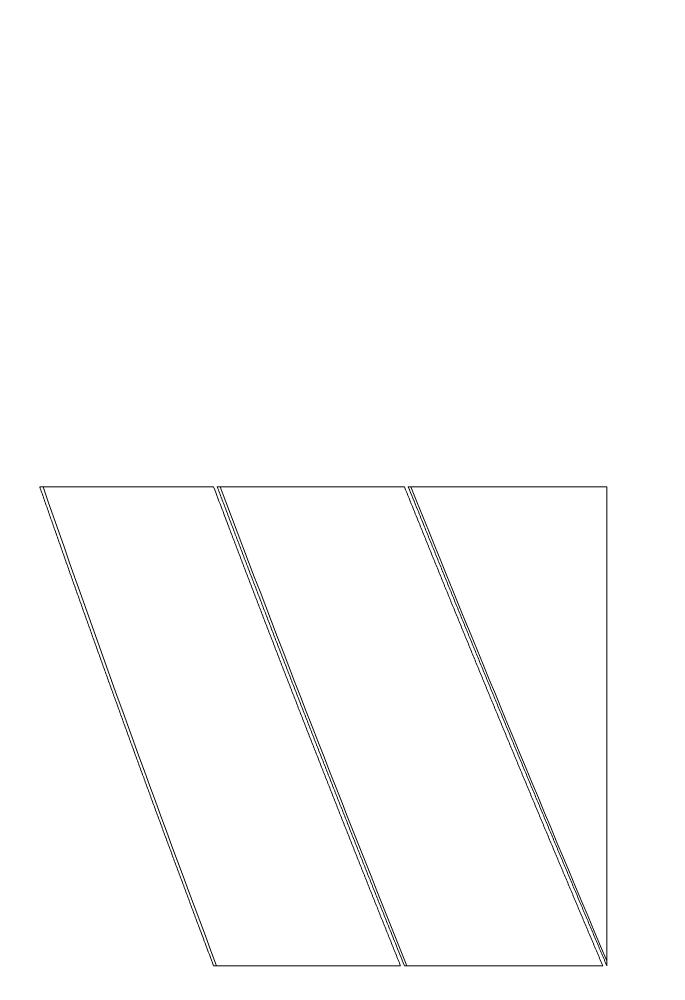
# Model space of a CAD drawing. Header units: inches. Extents: x 167594 to 181104, y -107705 to -91681.
# Drawn here: x 169159.91 to 169192.81, y -105114.54 to -105065.59 of the extents above; entities that cross this region are included whole.
import ezdxf

# ---------------------------------------------------------------- set-up
doc = ezdxf.new("R2010")
doc.units = ezdxf.units.IN
doc.header["$MEASUREMENT"] = 0
doc.layers.add('wsd-Pl.CHW.Equipment', color=156, linetype='Continuous', lineweight=18)

# ---------------------------------------------------------------- blocks, each defined once
blk = doc.blocks.new('*U133')
at = {"color": 0, "linetype": 'ByBlock', "lineweight": -2}
blk.add_wipeout([(-42.862, 0), (42.862, 0), (42.862, -4.191), (47.031, -5.769), (52.268, -7.994), (57.551, -10.527), (63.072, -13.508), (68.494, -16.793), (72.788, -19.668), (78.172, -23.649), (81.951, -26.719), (85.915, -30.21), (89.714, -33.848), (93.029, -37.284), (96.454, -41.122), (99.293, -44.557), (103.011, -49.458), (106.182, -54.34), (107.571, -56.863), (109.082, -59.992), (110.278, -62.861), (111.408, -66.047), (112.487, -69.804), (113.444, -74.334), (113.918, -77.668), (114.185, -80.714), (114.277, -82.74), (114.3, -84.414), (114.3, -1112.688), (115.888, -1112.688), (115.888, -1218.311), (-115.888, -1218.311), (-115.888, -1112.688), (-114.3, -1112.688), (-114.3, -84.414), (-114.207, -81.076), (-114.038, -78.82), (-113.64, -75.558), (-113.253, -73.274), (-112.805, -71.129), (-112.279, -69.004), (-111.692, -66.95), (-110.898, -64.537), (-109.743, -61.525), (-109.018, -59.848), (-107.931, -57.567), (-106.868, -55.551), (-106.051, -54.116), (-104.677, -51.892), (-103.011, -49.458), (-101.337, -47.19), (-100.179, -45.681), (-98.376, -43.42), (-96.527, -41.208), (-94.865, -39.302), (-93.194, -37.461), (-91.592, -35.762), (-89.444, -33.58), (-87.765, -31.944), (-85.894, -30.191), (-83.405, -27.966), (-81.516, -26.353), (-78.526, -23.926), (-75.807, -21.846), (-73.092, -19.881), (-70.422, -18.053), (-67.418, -16.111), (-64.147, -14.13), (-62.25, -13.042), (-59.487, -11.533), (-56.862, -10.18), (-54.366, -8.964), (-50.189, -7.077), (-47.385, -5.91), (-45.658, -5.23), (-43.862, -4.554), (-43.26, -4.334), (-42.862, -4.191)], dxfattribs=at)
at = {"color": 8, "linetype": 'ByBlock', "lineweight": 5}
for p, q in [((-67.217, -148.422), (-76.066, -148.422)), ((-57.505, -148.422), (-67.032, -148.422)), ((-47.203, -148.422), (-57.308, -148.422)), ((-47.203, -148.422), (-47.203, -172.806)), ((-67.217, -172.806), (-57.703, -172.806)), ((-57.505, -172.806), (-47.411, -172.806))]:
    blk.add_line(p, q, dxfattribs=at)
for points, knots in [([(-67.217, -172.806), (-67.361, -172.422), (-67.506, -172.039), (-67.65, -171.655), (-67.76, -171.363), (-67.87, -171.07), (-67.979, -170.778), (-68.017, -170.677), (-68.055, -170.576), (-68.092, -170.475), (-68.168, -170.274), (-68.243, -170.073), (-68.319, -169.871), (-68.356, -169.771), (-68.394, -169.67), (-68.431, -169.569), (-68.507, -169.368), (-68.582, -169.166), (-68.657, -168.965), (-68.694, -168.864), (-68.732, -168.764), (-68.769, -168.663), (-68.845, -168.461), (-68.919, -168.26), (-68.994, -168.059), (-69.032, -167.958), (-69.069, -167.857), (-69.107, -167.757), (-69.181, -167.555), (-69.256, -167.354), (-69.331, -167.152), (-69.368, -167.052), (-69.405, -166.951), (-69.443, -166.85), (-69.517, -166.649), (-69.592, -166.447), (-69.666, -166.246), (-69.704, -166.145), (-69.741, -166.045), (-69.778, -165.944), (-69.852, -165.742), (-69.927, -165.541), (-70.001, -165.34), (-70.038, -165.239), (-70.075, -165.138), (-70.112, -165.038), (-70.186, -164.836), (-70.26, -164.635), (-70.334, -164.433), (-70.372, -164.333), (-70.409, -164.232), (-70.445, -164.131), (-70.519, -163.93), (-70.593, -163.728), (-70.667, -163.527), (-70.704, -163.426), (-70.741, -163.326), (-70.778, -163.225), (-70.852, -163.024), (-70.925, -162.822), (-70.999, -162.621), (-71.036, -162.52), (-71.072, -162.419), (-71.109, -162.319), (-71.183, -162.117), (-71.256, -161.916), (-71.33, -161.714), (-71.366, -161.614), (-71.403, -161.513), (-71.44, -161.412), (-71.513, -161.211), (-71.586, -161.01), (-71.659, -160.808), (-71.696, -160.707), (-71.732, -160.607), (-71.769, -160.506), (-71.842, -160.305), (-71.915, -160.103), (-71.988, -159.902), (-72.025, -159.801), (-72.061, -159.7), (-72.097, -159.6), (-72.17, -159.398), (-72.243, -159.197), (-72.316, -158.996), (-72.352, -158.895), (-72.389, -158.794), (-72.425, -158.693), (-72.498, -158.492), (-72.57, -158.291), (-72.643, -158.089), (-72.679, -157.989), (-72.715, -157.888), (-72.751, -157.787), (-72.824, -157.586), (-72.896, -157.384), (-72.968, -157.183), (-73.005, -157.082), (-73.041, -156.982), (-73.077, -156.881), (-73.149, -156.679), (-73.221, -156.478), (-73.293, -156.277), (-73.329, -156.176), (-73.365, -156.075), (-73.401, -155.975), (-73.473, -155.773), (-73.545, -155.572), (-73.617, -155.37), (-73.653, -155.27), (-73.689, -155.169), (-73.725, -155.068), (-73.796, -154.867), (-73.868, -154.665), (-73.94, -154.464), (-73.976, -154.363), (-74.011, -154.263), (-74.047, -154.162), (-74.119, -153.96), (-74.19, -153.759), (-74.262, -153.558), (-74.297, -153.457), (-74.333, -153.356), (-74.369, -153.256), (-74.44, -153.054), (-74.511, -152.853), (-74.582, -152.651), (-74.618, -152.551), (-74.653, -152.45), (-74.689, -152.349), (-74.76, -152.148), (-74.831, -151.946), (-74.902, -151.745), (-74.937, -151.644), (-74.973, -151.544), (-75.008, -151.443), (-75.079, -151.242), (-75.15, -151.04), (-75.221, -150.839), (-75.256, -150.738), (-75.291, -150.637), (-75.327, -150.537), (-75.397, -150.335), (-75.468, -150.134), (-75.538, -149.932), (-75.574, -149.832), (-75.609, -149.731), (-75.644, -149.63), (-75.715, -149.429), (-75.785, -149.228), (-75.855, -149.026), (-75.925, -148.825), (-75.996, -148.623), (-76.066, -148.422)], [-2.690477, -2.690477, -2.690477, -2.690477, -2.563492, -2.563492, -2.563492, -2.466667, -2.466667, -2.466667, -2.433333, -2.433333, -2.433333, -2.366667, -2.366667, -2.366667, -2.333333, -2.333333, -2.333333, -2.266667, -2.266667, -2.266667, -2.233333, -2.233333, -2.233333, -2.166667, -2.166667, -2.166667, -2.133333, -2.133333, -2.133333, -2.066667, -2.066667, -2.066667, -2.033333, -2.033333, -2.033333, -1.966667, -1.966667, -1.966667, -1.933333, -1.933333, -1.933333, -1.866667, -1.866667, -1.866667, -1.833333, -1.833333, -1.833333, -1.766667, -1.766667, -1.766667, -1.733333, -1.733333, -1.733333, -1.666667, -1.666667, -1.666667, -1.633333, -1.633333, -1.633333, -1.566667, -1.566667, -1.566667, -1.533333, -1.533333, -1.533333, -1.466667, -1.466667, -1.466667, -1.433333, -1.433333, -1.433333, -1.366667, -1.366667, -1.366667, -1.333333, -1.333333, -1.333333, -1.266667, -1.266667, -1.266667, -1.233333, -1.233333, -1.233333, -1.166667, -1.166667, -1.166667, -1.133333, -1.133333, -1.133333, -1.066667, -1.066667, -1.066667, -1.033333, -1.033333, -1.033333, -0.966667, -0.966667, -0.966667, -0.933333, -0.933333, -0.933333, -0.866667, -0.866667, -0.866667, -0.833333, -0.833333, -0.833333, -0.766667, -0.766667, -0.766667, -0.733333, -0.733333, -0.733333, -0.666667, -0.666667, -0.666667, -0.633333, -0.633333, -0.633333, -0.566667, -0.566667, -0.566667, -0.533333, -0.533333, -0.533333, -0.466667, -0.466667, -0.466667, -0.433333, -0.433333, -0.433333, -0.366667, -0.366667, -0.366667, -0.333333, -0.333333, -0.333333, -0.266667, -0.266667, -0.266667, -0.233333, -0.233333, -0.233333, -0.166667, -0.166667, -0.166667, -0.133333, -0.133333, -0.133333, -0.066667, -0.066667, -0.066667, 0, 0, 0, 0]), ([(-67.217, -148.422), (-67.072, -148.806), (-66.927, -149.189), (-66.782, -149.573), (-66.671, -149.865), (-66.56, -150.158), (-66.449, -150.45), (-66.411, -150.551), (-66.373, -150.652), (-66.335, -150.752), (-66.258, -150.954), (-66.182, -151.155), (-66.105, -151.357), (-66.067, -151.457), (-66.028, -151.558), (-65.99, -151.659), (-65.913, -151.86), (-65.837, -152.062), (-65.76, -152.263), (-65.721, -152.364), (-65.683, -152.464), (-65.644, -152.565), (-65.568, -152.766), (-65.491, -152.968), (-65.414, -153.169), (-65.375, -153.27), (-65.337, -153.371), (-65.298, -153.471), (-65.221, -153.673), (-65.144, -153.874), (-65.067, -154.076), (-65.028, -154.176), (-64.989, -154.277), (-64.951, -154.378), (-64.873, -154.579), (-64.796, -154.78), (-64.719, -154.982), (-64.68, -155.083), (-64.641, -155.183), (-64.603, -155.284), (-64.525, -155.485), (-64.448, -155.687), (-64.37, -155.888), (-64.331, -155.989), (-64.292, -156.09), (-64.253, -156.19), (-64.176, -156.392), (-64.098, -156.593), (-64.02, -156.795), (-63.981, -156.895), (-63.942, -156.996), (-63.903, -157.097), (-63.826, -157.298), (-63.748, -157.499), (-63.67, -157.701), (-63.631, -157.802), (-63.592, -157.902), (-63.553, -158.003), (-63.475, -158.204), (-63.396, -158.406), (-63.318, -158.607), (-63.279, -158.708), (-63.24, -158.809), (-63.201, -158.909), (-63.123, -159.111), (-63.044, -159.312), (-62.966, -159.513), (-62.927, -159.614), (-62.888, -159.715), (-62.848, -159.816), (-62.77, -160.017), (-62.691, -160.218), (-62.613, -160.42), (-62.574, -160.52), (-62.534, -160.621), (-62.495, -160.722), (-62.416, -160.923), (-62.338, -161.125), (-62.259, -161.326), (-62.219, -161.427), (-62.18, -161.527), (-62.141, -161.628), (-62.062, -161.83), (-61.983, -162.031), (-61.904, -162.232), (-61.865, -162.333), (-61.825, -162.434), (-61.786, -162.534), (-61.707, -162.736), (-61.627, -162.937), (-61.548, -163.139), (-61.509, -163.239), (-61.469, -163.34), (-61.43, -163.441), (-61.35, -163.642), (-61.271, -163.844), (-61.192, -164.045), (-61.152, -164.146), (-61.112, -164.246), (-61.073, -164.347), (-60.993, -164.548), (-60.914, -164.75), (-60.834, -164.951), (-60.795, -165.052), (-60.755, -165.153), (-60.715, -165.253), (-60.636, -165.455), (-60.556, -165.656), (-60.476, -165.858), (-60.436, -165.958), (-60.397, -166.059), (-60.357, -166.16), (-60.277, -166.361), (-60.197, -166.562), (-60.117, -166.764), (-60.077, -166.865), (-60.037, -166.965), (-59.997, -167.066), (-59.917, -167.267), (-59.837, -167.469), (-59.757, -167.67), (-59.717, -167.771), (-59.677, -167.872), (-59.637, -167.972), (-59.557, -168.174), (-59.477, -168.375), (-59.397, -168.577), (-59.357, -168.677), (-59.316, -168.778), (-59.276, -168.879), (-59.196, -169.08), (-59.116, -169.281), (-59.035, -169.483), (-58.995, -169.584), (-58.955, -169.684), (-58.915, -169.785), (-58.834, -169.986), (-58.754, -170.188), (-58.673, -170.389), (-58.633, -170.49), (-58.592, -170.591), (-58.552, -170.691), (-58.471, -170.893), (-58.391, -171.094), (-58.31, -171.295), (-58.269, -171.396), (-58.229, -171.497), (-58.189, -171.598), (-58.108, -171.799), (-58.027, -172), (-57.946, -172.202), (-57.865, -172.403), (-57.784, -172.605), (-57.703, -172.806)], [-2.690477, -2.690477, -2.690477, -2.690477, -2.563492, -2.563492, -2.563492, -2.466667, -2.466667, -2.466667, -2.433333, -2.433333, -2.433333, -2.366667, -2.366667, -2.366667, -2.333333, -2.333333, -2.333333, -2.266667, -2.266667, -2.266667, -2.233333, -2.233333, -2.233333, -2.166667, -2.166667, -2.166667, -2.133333, -2.133333, -2.133333, -2.066667, -2.066667, -2.066667, -2.033333, -2.033333, -2.033333, -1.966667, -1.966667, -1.966667, -1.933333, -1.933333, -1.933333, -1.866667, -1.866667, -1.866667, -1.833333, -1.833333, -1.833333, -1.766667, -1.766667, -1.766667, -1.733333, -1.733333, -1.733333, -1.666667, -1.666667, -1.666667, -1.633333, -1.633333, -1.633333, -1.566667, -1.566667, -1.566667, -1.533333, -1.533333, -1.533333, -1.466667, -1.466667, -1.466667, -1.433333, -1.433333, -1.433333, -1.366667, -1.366667, -1.366667, -1.333333, -1.333333, -1.333333, -1.266667, -1.266667, -1.266667, -1.233333, -1.233333, -1.233333, -1.166667, -1.166667, -1.166667, -1.133333, -1.133333, -1.133333, -1.066667, -1.066667, -1.066667, -1.033333, -1.033333, -1.033333, -0.966667, -0.966667, -0.966667, -0.933333, -0.933333, -0.933333, -0.866667, -0.866667, -0.866667, -0.833333, -0.833333, -0.833333, -0.766667, -0.766667, -0.766667, -0.733333, -0.733333, -0.733333, -0.666667, -0.666667, -0.666667, -0.633333, -0.633333, -0.633333, -0.566667, -0.566667, -0.566667, -0.533333, -0.533333, -0.533333, -0.466667, -0.466667, -0.466667, -0.433333, -0.433333, -0.433333, -0.366667, -0.366667, -0.366667, -0.333333, -0.333333, -0.333333, -0.266667, -0.266667, -0.266667, -0.233333, -0.233333, -0.233333, -0.166667, -0.166667, -0.166667, -0.133333, -0.133333, -0.133333, -0.066667, -0.066667, -0.066667, 0, 0, 0, 0]), ([(-57.505, -172.806), (-57.66, -172.422), (-57.814, -172.039), (-57.969, -171.655), (-58.086, -171.363), (-58.204, -171.07), (-58.321, -170.778), (-58.361, -170.677), (-58.402, -170.576), (-58.442, -170.475), (-58.523, -170.274), (-58.603, -170.073), (-58.684, -169.871), (-58.724, -169.771), (-58.765, -169.67), (-58.805, -169.569), (-58.885, -169.368), (-58.966, -169.166), (-59.046, -168.965), (-59.086, -168.864), (-59.127, -168.764), (-59.167, -168.663), (-59.247, -168.461), (-59.327, -168.26), (-59.408, -168.059), (-59.448, -167.958), (-59.488, -167.857), (-59.528, -167.757), (-59.608, -167.555), (-59.688, -167.354), (-59.768, -167.152), (-59.808, -167.052), (-59.848, -166.951), (-59.888, -166.85), (-59.968, -166.649), (-60.048, -166.447), (-60.128, -166.246), (-60.168, -166.145), (-60.208, -166.045), (-60.248, -165.944), (-60.328, -165.742), (-60.407, -165.541), (-60.487, -165.34), (-60.527, -165.239), (-60.567, -165.138), (-60.607, -165.038), (-60.686, -164.836), (-60.766, -164.635), (-60.845, -164.433), (-60.885, -164.333), (-60.925, -164.232), (-60.965, -164.131), (-61.044, -163.93), (-61.123, -163.728), (-61.203, -163.527), (-61.242, -163.426), (-61.282, -163.326), (-61.322, -163.225), (-61.401, -163.024), (-61.48, -162.822), (-61.559, -162.621), (-61.599, -162.52), (-61.638, -162.419), (-61.678, -162.319), (-61.757, -162.117), (-61.836, -161.916), (-61.915, -161.714), (-61.954, -161.614), (-61.994, -161.513), (-62.033, -161.412), (-62.112, -161.211), (-62.191, -161.01), (-62.27, -160.808), (-62.309, -160.707), (-62.348, -160.607), (-62.388, -160.506), (-62.466, -160.305), (-62.545, -160.103), (-62.624, -159.902), (-62.663, -159.801), (-62.702, -159.7), (-62.741, -159.6), (-62.82, -159.398), (-62.898, -159.197), (-62.977, -158.996), (-63.016, -158.895), (-63.055, -158.794), (-63.094, -158.693), (-63.173, -158.492), (-63.251, -158.291), (-63.329, -158.089), (-63.368, -157.989), (-63.407, -157.888), (-63.446, -157.787), (-63.524, -157.586), (-63.602, -157.384), (-63.68, -157.183), (-63.719, -157.082), (-63.758, -156.982), (-63.797, -156.881), (-63.875, -156.679), (-63.953, -156.478), (-64.031, -156.277), (-64.07, -156.176), (-64.109, -156.075), (-64.148, -155.975), (-64.225, -155.773), (-64.303, -155.572), (-64.381, -155.37), (-64.419, -155.27), (-64.458, -155.169), (-64.497, -155.068), (-64.574, -154.867), (-64.652, -154.665), (-64.729, -154.464), (-64.768, -154.363), (-64.807, -154.263), (-64.845, -154.162), (-64.923, -153.96), (-65, -153.759), (-65.077, -153.558), (-65.116, -153.457), (-65.154, -153.356), (-65.193, -153.256), (-65.27, -153.054), (-65.347, -152.853), (-65.424, -152.651), (-65.463, -152.551), (-65.501, -152.45), (-65.54, -152.349), (-65.617, -152.148), (-65.693, -151.946), (-65.77, -151.745), (-65.809, -151.644), (-65.847, -151.544), (-65.885, -151.443), (-65.962, -151.242), (-66.039, -151.04), (-66.115, -150.839), (-66.154, -150.738), (-66.192, -150.637), (-66.23, -150.537), (-66.307, -150.335), (-66.383, -150.134), (-66.46, -149.932), (-66.498, -149.832), (-66.536, -149.731), (-66.574, -149.63), (-66.651, -149.429), (-66.727, -149.228), (-66.803, -149.026), (-66.879, -148.825), (-66.955, -148.623), (-67.032, -148.422)], [-2.690477, -2.690477, -2.690477, -2.690477, -2.563492, -2.563492, -2.563492, -2.466667, -2.466667, -2.466667, -2.433333, -2.433333, -2.433333, -2.366667, -2.366667, -2.366667, -2.333333, -2.333333, -2.333333, -2.266667, -2.266667, -2.266667, -2.233333, -2.233333, -2.233333, -2.166667, -2.166667, -2.166667, -2.133333, -2.133333, -2.133333, -2.066667, -2.066667, -2.066667, -2.033333, -2.033333, -2.033333, -1.966667, -1.966667, -1.966667, -1.933333, -1.933333, -1.933333, -1.866667, -1.866667, -1.866667, -1.833333, -1.833333, -1.833333, -1.766667, -1.766667, -1.766667, -1.733333, -1.733333, -1.733333, -1.666667, -1.666667, -1.666667, -1.633333, -1.633333, -1.633333, -1.566667, -1.566667, -1.566667, -1.533333, -1.533333, -1.533333, -1.466667, -1.466667, -1.466667, -1.433333, -1.433333, -1.433333, -1.366667, -1.366667, -1.366667, -1.333333, -1.333333, -1.333333, -1.266667, -1.266667, -1.266667, -1.233333, -1.233333, -1.233333, -1.166667, -1.166667, -1.166667, -1.133333, -1.133333, -1.133333, -1.066667, -1.066667, -1.066667, -1.033333, -1.033333, -1.033333, -0.966667, -0.966667, -0.966667, -0.933333, -0.933333, -0.933333, -0.866667, -0.866667, -0.866667, -0.833333, -0.833333, -0.833333, -0.766667, -0.766667, -0.766667, -0.733333, -0.733333, -0.733333, -0.666667, -0.666667, -0.666667, -0.633333, -0.633333, -0.633333, -0.566667, -0.566667, -0.566667, -0.533333, -0.533333, -0.533333, -0.466667, -0.466667, -0.466667, -0.433333, -0.433333, -0.433333, -0.366667, -0.366667, -0.366667, -0.333333, -0.333333, -0.333333, -0.266667, -0.266667, -0.266667, -0.233333, -0.233333, -0.233333, -0.166667, -0.166667, -0.166667, -0.133333, -0.133333, -0.133333, -0.066667, -0.066667, -0.066667, 0, 0, 0, 0]), ([(-57.505, -148.422), (-57.351, -148.806), (-57.196, -149.189), (-57.041, -149.573), (-56.923, -149.865), (-56.805, -150.158), (-56.686, -150.45), (-56.645, -150.551), (-56.604, -150.652), (-56.564, -150.752), (-56.482, -150.954), (-56.4, -151.155), (-56.319, -151.357), (-56.278, -151.457), (-56.237, -151.558), (-56.196, -151.659), (-56.114, -151.86), (-56.032, -152.062), (-55.951, -152.263), (-55.91, -152.364), (-55.869, -152.464), (-55.828, -152.565), (-55.746, -152.766), (-55.664, -152.968), (-55.582, -153.169), (-55.541, -153.27), (-55.5, -153.371), (-55.459, -153.471), (-55.376, -153.673), (-55.294, -153.874), (-55.212, -154.076), (-55.171, -154.176), (-55.13, -154.277), (-55.089, -154.378), (-55.006, -154.579), (-54.924, -154.78), (-54.842, -154.982), (-54.8, -155.083), (-54.759, -155.183), (-54.718, -155.284), (-54.635, -155.485), (-54.553, -155.687), (-54.47, -155.888), (-54.429, -155.989), (-54.388, -156.09), (-54.347, -156.19), (-54.264, -156.392), (-54.181, -156.593), (-54.098, -156.795), (-54.057, -156.895), (-54.016, -156.996), (-53.974, -157.097), (-53.892, -157.298), (-53.809, -157.499), (-53.726, -157.701), (-53.684, -157.802), (-53.643, -157.902), (-53.601, -158.003), (-53.518, -158.204), (-53.435, -158.406), (-53.352, -158.607), (-53.311, -158.708), (-53.269, -158.809), (-53.228, -158.909), (-53.145, -159.111), (-53.062, -159.312), (-52.978, -159.513), (-52.937, -159.614), (-52.895, -159.715), (-52.853, -159.816), (-52.77, -160.017), (-52.687, -160.218), (-52.603, -160.42), (-52.562, -160.52), (-52.52, -160.621), (-52.478, -160.722), (-52.395, -160.923), (-52.311, -161.125), (-52.228, -161.326), (-52.186, -161.427), (-52.144, -161.527), (-52.103, -161.628), (-52.019, -161.83), (-51.935, -162.031), (-51.852, -162.232), (-51.81, -162.333), (-51.768, -162.434), (-51.726, -162.534), (-51.642, -162.736), (-51.559, -162.937), (-51.475, -163.139), (-51.433, -163.239), (-51.391, -163.34), (-51.349, -163.441), (-51.265, -163.642), (-51.181, -163.844), (-51.097, -164.045), (-51.055, -164.146), (-51.013, -164.246), (-50.971, -164.347), (-50.887, -164.548), (-50.803, -164.75), (-50.719, -164.951), (-50.677, -165.052), (-50.634, -165.153), (-50.592, -165.253), (-50.508, -165.455), (-50.424, -165.656), (-50.34, -165.858), (-50.297, -165.958), (-50.255, -166.059), (-50.213, -166.16), (-50.129, -166.361), (-50.044, -166.562), (-49.96, -166.764), (-49.918, -166.865), (-49.875, -166.965), (-49.833, -167.066), (-49.748, -167.267), (-49.664, -167.469), (-49.579, -167.67), (-49.537, -167.771), (-49.495, -167.872), (-49.452, -167.972), (-49.368, -168.174), (-49.283, -168.375), (-49.198, -168.577), (-49.156, -168.677), (-49.113, -168.778), (-49.071, -168.879), (-48.986, -169.08), (-48.901, -169.281), (-48.816, -169.483), (-48.774, -169.584), (-48.731, -169.684), (-48.689, -169.785), (-48.604, -169.986), (-48.519, -170.188), (-48.434, -170.389), (-48.391, -170.49), (-48.349, -170.591), (-48.306, -170.691), (-48.221, -170.893), (-48.136, -171.094), (-48.051, -171.295), (-48.008, -171.396), (-47.966, -171.497), (-47.923, -171.598), (-47.838, -171.799), (-47.752, -172), (-47.667, -172.202), (-47.582, -172.403), (-47.496, -172.605), (-47.411, -172.806)], [-2.690477, -2.690477, -2.690477, -2.690477, -2.563492, -2.563492, -2.563492, -2.466667, -2.466667, -2.466667, -2.433333, -2.433333, -2.433333, -2.366667, -2.366667, -2.366667, -2.333333, -2.333333, -2.333333, -2.266667, -2.266667, -2.266667, -2.233333, -2.233333, -2.233333, -2.166667, -2.166667, -2.166667, -2.133333, -2.133333, -2.133333, -2.066667, -2.066667, -2.066667, -2.033333, -2.033333, -2.033333, -1.966667, -1.966667, -1.966667, -1.933333, -1.933333, -1.933333, -1.866667, -1.866667, -1.866667, -1.833333, -1.833333, -1.833333, -1.766667, -1.766667, -1.766667, -1.733333, -1.733333, -1.733333, -1.666667, -1.666667, -1.666667, -1.633333, -1.633333, -1.633333, -1.566667, -1.566667, -1.566667, -1.533333, -1.533333, -1.533333, -1.466667, -1.466667, -1.466667, -1.433333, -1.433333, -1.433333, -1.366667, -1.366667, -1.366667, -1.333333, -1.333333, -1.333333, -1.266667, -1.266667, -1.266667, -1.233333, -1.233333, -1.233333, -1.166667, -1.166667, -1.166667, -1.133333, -1.133333, -1.133333, -1.066667, -1.066667, -1.066667, -1.033333, -1.033333, -1.033333, -0.966667, -0.966667, -0.966667, -0.933333, -0.933333, -0.933333, -0.866667, -0.866667, -0.866667, -0.833333, -0.833333, -0.833333, -0.766667, -0.766667, -0.766667, -0.733333, -0.733333, -0.733333, -0.666667, -0.666667, -0.666667, -0.633333, -0.633333, -0.633333, -0.566667, -0.566667, -0.566667, -0.533333, -0.533333, -0.533333, -0.466667, -0.466667, -0.466667, -0.433333, -0.433333, -0.433333, -0.366667, -0.366667, -0.366667, -0.333333, -0.333333, -0.333333, -0.266667, -0.266667, -0.266667, -0.233333, -0.233333, -0.233333, -0.166667, -0.166667, -0.166667, -0.133333, -0.133333, -0.133333, -0.066667, -0.066667, -0.066667, 0, 0, 0, 0]), ([(-47.203, -172.806), (-47.288, -172.605), (-47.374, -172.403), (-47.459, -172.202), (-47.545, -172), (-47.63, -171.799), (-47.715, -171.598), (-47.758, -171.497), (-47.801, -171.396), (-47.843, -171.295), (-47.929, -171.094), (-48.014, -170.893), (-48.099, -170.691), (-48.142, -170.591), (-48.184, -170.49), (-48.227, -170.389), (-48.312, -170.188), (-48.397, -169.986), (-48.482, -169.785), (-48.525, -169.684), (-48.567, -169.584), (-48.61, -169.483), (-48.695, -169.281), (-48.78, -169.08), (-48.864, -168.879), (-48.907, -168.778), (-48.949, -168.677), (-48.992, -168.577), (-49.077, -168.375), (-49.161, -168.174), (-49.246, -167.972), (-49.289, -167.872), (-49.331, -167.771), (-49.373, -167.67), (-49.458, -167.469), (-49.543, -167.267), (-49.627, -167.066), (-49.669, -166.965), (-49.712, -166.865), (-49.754, -166.764), (-49.839, -166.562), (-49.923, -166.361), (-50.008, -166.16), (-50.05, -166.059), (-50.092, -165.958), (-50.134, -165.858), (-50.219, -165.656), (-50.303, -165.455), (-50.387, -165.253), (-50.429, -165.153), (-50.471, -165.052), (-50.514, -164.951), (-50.598, -164.75), (-50.682, -164.548), (-50.766, -164.347), (-50.808, -164.246), (-50.85, -164.146), (-50.892, -164.045), (-50.976, -163.844), (-51.061, -163.642), (-51.145, -163.441), (-51.186, -163.34), (-51.228, -163.239), (-51.27, -163.139), (-51.354, -162.937), (-51.438, -162.736), (-51.522, -162.534), (-51.564, -162.434), (-51.606, -162.333), (-51.648, -162.232), (-51.732, -162.031), (-51.815, -161.83), (-51.899, -161.628), (-51.941, -161.527), (-51.983, -161.427), (-52.024, -161.326), (-52.108, -161.125), (-52.192, -160.923), (-52.275, -160.722), (-52.317, -160.621), (-52.359, -160.52), (-52.4, -160.42), (-52.484, -160.218), (-52.567, -160.017), (-52.651, -159.816), (-52.692, -159.715), (-52.734, -159.614), (-52.776, -159.513), (-52.859, -159.312), (-52.942, -159.111), (-53.025, -158.909), (-53.067, -158.809), (-53.109, -158.708), (-53.15, -158.607), (-53.233, -158.406), (-53.316, -158.204), (-53.399, -158.003), (-53.441, -157.902), (-53.482, -157.802), (-53.524, -157.701), (-53.607, -157.499), (-53.69, -157.298), (-53.773, -157.097), (-53.814, -156.996), (-53.856, -156.895), (-53.897, -156.795), (-53.98, -156.593), (-54.063, -156.392), (-54.145, -156.19), (-54.187, -156.09), (-54.228, -155.989), (-54.269, -155.888), (-54.352, -155.687), (-54.435, -155.485), (-54.517, -155.284), (-54.558, -155.183), (-54.6, -155.083), (-54.641, -154.982), (-54.723, -154.78), (-54.806, -154.579), (-54.888, -154.378), (-54.929, -154.277), (-54.971, -154.176), (-55.012, -154.076), (-55.094, -153.874), (-55.176, -153.673), (-55.259, -153.471), (-55.3, -153.371), (-55.341, -153.27), (-55.382, -153.169), (-55.464, -152.968), (-55.546, -152.766), (-55.628, -152.565), (-55.669, -152.464), (-55.71, -152.364), (-55.751, -152.263), (-55.833, -152.062), (-55.915, -151.86), (-55.997, -151.659), (-56.038, -151.558), (-56.079, -151.457), (-56.12, -151.357), (-56.201, -151.155), (-56.283, -150.954), (-56.365, -150.752), (-56.406, -150.652), (-56.447, -150.551), (-56.487, -150.45), (-56.606, -150.158), (-56.724, -149.865), (-56.843, -149.573), (-56.998, -149.189), (-57.153, -148.806), (-57.308, -148.422)], [0, 0, 0, 0, 0.066667, 0.066667, 0.066667, 0.133333, 0.133333, 0.133333, 0.166667, 0.166667, 0.166667, 0.233333, 0.233333, 0.233333, 0.266667, 0.266667, 0.266667, 0.333333, 0.333333, 0.333333, 0.366667, 0.366667, 0.366667, 0.433333, 0.433333, 0.433333, 0.466667, 0.466667, 0.466667, 0.533333, 0.533333, 0.533333, 0.566667, 0.566667, 0.566667, 0.633333, 0.633333, 0.633333, 0.666667, 0.666667, 0.666667, 0.733333, 0.733333, 0.733333, 0.766667, 0.766667, 0.766667, 0.833333, 0.833333, 0.833333, 0.866667, 0.866667, 0.866667, 0.933333, 0.933333, 0.933333, 0.966667, 0.966667, 0.966667, 1.033333, 1.033333, 1.033333, 1.066667, 1.066667, 1.066667, 1.133333, 1.133333, 1.133333, 1.166667, 1.166667, 1.166667, 1.233333, 1.233333, 1.233333, 1.266667, 1.266667, 1.266667, 1.333333, 1.333333, 1.333333, 1.366667, 1.366667, 1.366667, 1.433333, 1.433333, 1.433333, 1.466667, 1.466667, 1.466667, 1.533333, 1.533333, 1.533333, 1.566667, 1.566667, 1.566667, 1.633333, 1.633333, 1.633333, 1.666667, 1.666667, 1.666667, 1.733333, 1.733333, 1.733333, 1.766667, 1.766667, 1.766667, 1.833333, 1.833333, 1.833333, 1.866667, 1.866667, 1.866667, 1.933333, 1.933333, 1.933333, 1.966667, 1.966667, 1.966667, 2.033333, 2.033333, 2.033333, 2.066667, 2.066667, 2.066667, 2.133333, 2.133333, 2.133333, 2.166667, 2.166667, 2.166667, 2.233333, 2.233333, 2.233333, 2.266667, 2.266667, 2.266667, 2.333333, 2.333333, 2.333333, 2.366667, 2.366667, 2.366667, 2.433333, 2.433333, 2.433333, 2.466667, 2.466667, 2.466667, 2.563492, 2.563492, 2.563492, 2.690477, 2.690477, 2.690477, 2.690477])]:
    blk.add_open_spline(points, degree=3, knots=knots, dxfattribs=at)
for points in [[(-75.897, -148.422), (-73.074, -156.55), (-70.126, -164.678), (-67.067, -172.806)], [(-66.883, -148.422), (-63.819, -156.55), (-60.646, -164.678), (-57.378, -172.806)], [(-47.203, -172.558), (-50.61, -164.513), (-53.942, -156.467), (-57.18, -148.422)]]:
    blk.add_open_spline(points, degree=3, dxfattribs=at)
blk = doc.blocks.new('ddeeeffffff')
at = {"layer": 'wsd-Pl.CHW.Equipment', "color": 156}
blk.add_blockref('*U133', (432.221, 1218.311), dxfattribs=at)

msp = doc.modelspace()

# ---------------------------------------------------------------- block references
at = {"color": 0, "lineweight": -2}
msp.add_blockref('ddeeeffffff', (168804.797, -106159.286), dxfattribs=at)

doc.saveas('drawing.dxf')
